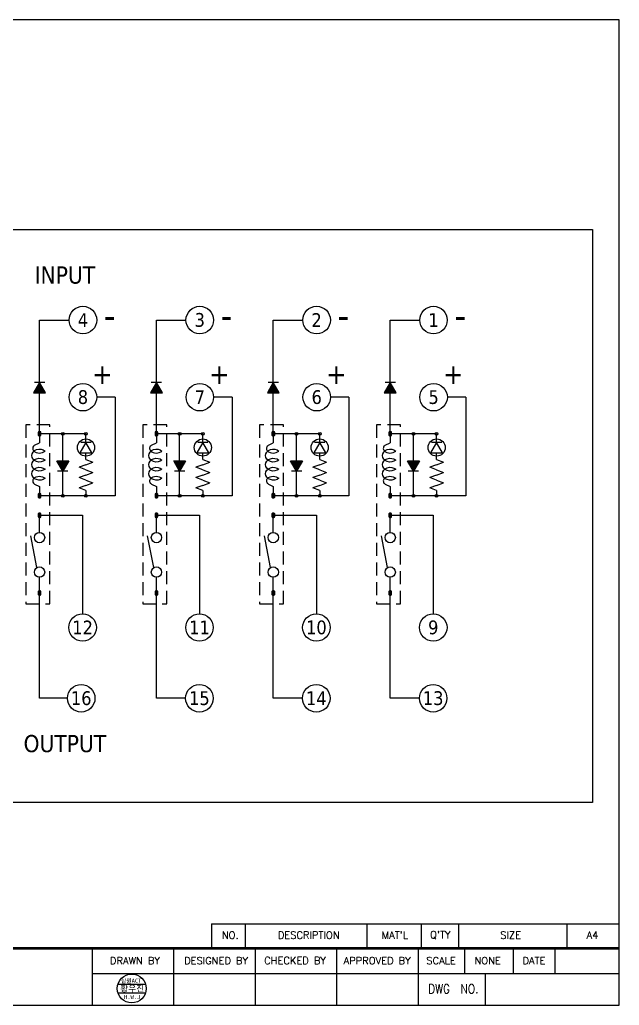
# Model space of a CAD drawing. Header units: millimetres. Extents: x 3108 to 3521, y -1583 to -1296.
# Drawn here: x 3346.5 to 3520.9, y -1582.6 to -1296.2 of the extents above; entities that cross this region are included whole.
import ezdxf
from ezdxf.enums import TextEntityAlignment as Align

# ---------------------------------------------------------------- set-up
doc = ezdxf.new("R2010")
doc.units = ezdxf.units.MM
doc.linetypes.add('DASHED', pattern=[19.05, 12.7, -6.35])
doc.layers.add('SHEET', color=7, linetype='Continuous')
doc.styles.add('ROMANS', font='romans', dxfattribs={"width": 0.9})
doc.styles.add('굴림', font='', dxfattribs={"width": 0.9})
doc.styles.get('굴림').set_extended_font_data('GulimChe')

msp = doc.modelspace()

# ---------------------------------------------------------------- hatches: boundary and pattern name
h = msp.add_hatch(color=256)
h.paths.add_polyline_path([(3352.625, -1416.923), (3352.625, -1416.523), (3352.225, -1416.523), (3352.225, -1417.123), (3352.425, -1417.123, 0.4142136)])
h.paths.add_polyline_path([(3352.625, -1416.123, 0.4142136), (3352.425, -1415.923), (3352.225, -1415.923), (3352.225, -1416.523), (3352.625, -1416.523)])
h.paths.add_polyline_path([(3352.225, -1415.923), (3352.025, -1415.923, 0.4142136), (3351.825, -1416.123), (3351.825, -1416.523), (3352.225, -1416.523)])
h.paths.add_polyline_path([(3352.225, -1416.523), (3351.825, -1416.523), (3351.825, -1416.923, 0.4142136), (3352.025, -1417.123), (3352.225, -1417.123)])
h = msp.add_hatch(color=256)
h.paths.add_polyline_path([(3352.625, -1416.523), (3352.225, -1416.523), (3352.225, -1417.123), (3352.425, -1417.123, 0.4142136), (3352.625, -1416.923)])
h.paths.add_polyline_path([(3352.225, -1416.523), (3351.825, -1416.523), (3351.825, -1416.923, 0.4142136), (3352.025, -1417.123), (3352.225, -1417.123)])
h.paths.add_polyline_path([(3352.225, -1415.923), (3352.025, -1415.923, 0.4142136), (3351.825, -1416.123), (3351.825, -1416.523), (3352.225, -1416.523)])
h.paths.add_polyline_path([(3352.625, -1416.123, 0.4142136), (3352.425, -1415.923), (3352.225, -1415.923), (3352.225, -1416.523), (3352.625, -1416.523)])
for points in [[(3351.825, -1416.523), (3351.825, -1416.923, 0.4142136), (3352.025, -1417.123), (3352.225, -1417.123), (3352.225, -1416.523)], [(3385.825, -1416.523), (3385.825, -1416.923, 0.4142136), (3386.025, -1417.123), (3386.225, -1417.123), (3386.225, -1416.523)], [(3419.825, -1416.523), (3419.825, -1416.923, 0.4142136), (3420.025, -1417.123), (3420.225, -1417.123), (3420.225, -1416.523)], [(3453.825, -1416.523), (3453.825, -1416.923, 0.4142136), (3454.025, -1417.123), (3454.225, -1417.123), (3454.225, -1416.523)], [(3351.825, -1434.523), (3351.825, -1434.923, 0.4142136), (3352.025, -1435.123), (3352.225, -1435.123), (3352.225, -1434.523)], [(3352.225, -1434.523), (3352.225, -1435.123), (3352.425, -1435.123, 0.4142136), (3352.625, -1434.923), (3352.625, -1434.523)], [(3385.825, -1434.523), (3385.825, -1434.923, 0.4142136), (3386.025, -1435.123), (3386.225, -1435.123), (3386.225, -1434.523)], [(3386.225, -1434.523), (3386.225, -1435.123), (3386.425, -1435.123, 0.4142136), (3386.625, -1434.923), (3386.625, -1434.523)], [(3419.825, -1434.523), (3419.825, -1434.923, 0.4142136), (3420.025, -1435.123), (3420.225, -1435.123), (3420.225, -1434.523)], [(3420.225, -1434.523), (3420.225, -1435.123), (3420.425, -1435.123, 0.4142136), (3420.625, -1434.923), (3420.625, -1434.523)], [(3453.825, -1434.523), (3453.825, -1434.923, 0.4142136), (3454.025, -1435.123), (3454.225, -1435.123), (3454.225, -1434.523)], [(3454.225, -1434.523), (3454.225, -1435.123), (3454.425, -1435.123, 0.4142136), (3454.625, -1434.923), (3454.625, -1434.523)], [(3351.825, -1440.208), (3351.825, -1440.608, 0.4142136), (3352.025, -1440.808), (3352.225, -1440.808), (3352.225, -1440.208)], [(3385.825, -1440.208), (3385.825, -1440.608, 0.4142136), (3386.025, -1440.808), (3386.225, -1440.808), (3386.225, -1440.208)], [(3419.825, -1440.208), (3419.825, -1440.608, 0.4142136), (3420.025, -1440.808), (3420.225, -1440.808), (3420.225, -1440.208)], [(3453.825, -1440.208), (3453.825, -1440.608, 0.4142136), (3454.025, -1440.808), (3454.225, -1440.808), (3454.225, -1440.208)], [(3351.825, -1462.801), (3351.825, -1463.201, 0.4142136), (3352.025, -1463.401), (3352.225, -1463.401), (3352.225, -1462.801)], [(3385.825, -1462.801), (3385.825, -1463.201, 0.4142136), (3386.025, -1463.401), (3386.225, -1463.401), (3386.225, -1462.801)], [(3419.825, -1462.801), (3419.825, -1463.201, 0.4142136), (3420.025, -1463.401), (3420.225, -1463.401), (3420.225, -1462.801)], [(3453.825, -1462.801), (3453.825, -1463.201, 0.4142136), (3454.025, -1463.401), (3454.225, -1463.401), (3454.225, -1462.801)]]:
    msp.add_hatch(color=256).paths.add_polyline_path(points)
h = msp.add_hatch(color=256)
h.paths.add_polyline_path([(3386.625, -1416.923), (3386.625, -1416.523), (3386.225, -1416.523), (3386.225, -1417.123), (3386.425, -1417.123, 0.4142136)])
h.paths.add_polyline_path([(3386.625, -1416.123, 0.4142136), (3386.425, -1415.923), (3386.225, -1415.923), (3386.225, -1416.523), (3386.625, -1416.523)])
h.paths.add_polyline_path([(3386.225, -1415.923), (3386.025, -1415.923, 0.4142136), (3385.825, -1416.123), (3385.825, -1416.523), (3386.225, -1416.523)])
h.paths.add_polyline_path([(3386.225, -1416.523), (3385.825, -1416.523), (3385.825, -1416.923, 0.4142136), (3386.025, -1417.123), (3386.225, -1417.123)])
h = msp.add_hatch(color=256)
h.paths.add_polyline_path([(3386.625, -1416.523), (3386.225, -1416.523), (3386.225, -1417.123), (3386.425, -1417.123, 0.4142136), (3386.625, -1416.923)])
h.paths.add_polyline_path([(3386.225, -1416.523), (3385.825, -1416.523), (3385.825, -1416.923, 0.4142136), (3386.025, -1417.123), (3386.225, -1417.123)])
h.paths.add_polyline_path([(3386.225, -1415.923), (3386.025, -1415.923, 0.4142136), (3385.825, -1416.123), (3385.825, -1416.523), (3386.225, -1416.523)])
h.paths.add_polyline_path([(3386.625, -1416.123, 0.4142136), (3386.425, -1415.923), (3386.225, -1415.923), (3386.225, -1416.523), (3386.625, -1416.523)])
h = msp.add_hatch(color=256)
h.paths.add_polyline_path([(3420.625, -1416.923), (3420.625, -1416.523), (3420.225, -1416.523), (3420.225, -1417.123), (3420.425, -1417.123, 0.4142136)])
h.paths.add_polyline_path([(3420.625, -1416.123, 0.4142136), (3420.425, -1415.923), (3420.225, -1415.923), (3420.225, -1416.523), (3420.625, -1416.523)])
h.paths.add_polyline_path([(3420.225, -1415.923), (3420.025, -1415.923, 0.4142136), (3419.825, -1416.123), (3419.825, -1416.523), (3420.225, -1416.523)])
h.paths.add_polyline_path([(3420.225, -1416.523), (3419.825, -1416.523), (3419.825, -1416.923, 0.4142136), (3420.025, -1417.123), (3420.225, -1417.123)])
h = msp.add_hatch(color=256)
h.paths.add_polyline_path([(3420.625, -1416.523), (3420.225, -1416.523), (3420.225, -1417.123), (3420.425, -1417.123, 0.4142136), (3420.625, -1416.923)])
h.paths.add_polyline_path([(3420.225, -1416.523), (3419.825, -1416.523), (3419.825, -1416.923, 0.4142136), (3420.025, -1417.123), (3420.225, -1417.123)])
h.paths.add_polyline_path([(3420.225, -1415.923), (3420.025, -1415.923, 0.4142136), (3419.825, -1416.123), (3419.825, -1416.523), (3420.225, -1416.523)])
h.paths.add_polyline_path([(3420.625, -1416.123, 0.4142136), (3420.425, -1415.923), (3420.225, -1415.923), (3420.225, -1416.523), (3420.625, -1416.523)])
h = msp.add_hatch(color=256)
h.paths.add_polyline_path([(3454.625, -1416.523), (3454.225, -1416.523), (3454.225, -1417.123), (3454.425, -1417.123, 0.4142136), (3454.625, -1416.923)])
h.paths.add_polyline_path([(3454.225, -1416.523), (3453.825, -1416.523), (3453.825, -1416.923, 0.4142136), (3454.025, -1417.123), (3454.225, -1417.123)])
h.paths.add_polyline_path([(3454.225, -1415.923), (3454.025, -1415.923, 0.4142136), (3453.825, -1416.123), (3453.825, -1416.523), (3454.225, -1416.523)])
h.paths.add_polyline_path([(3454.625, -1416.123, 0.4142136), (3454.425, -1415.923), (3454.225, -1415.923), (3454.225, -1416.523), (3454.625, -1416.523)])
h = msp.add_hatch(color=256)
h.paths.add_polyline_path([(3454.625, -1416.923), (3454.625, -1416.523), (3454.225, -1416.523), (3454.225, -1417.123), (3454.425, -1417.123, 0.4142136)])
h.paths.add_polyline_path([(3454.625, -1416.123, 0.4142136), (3454.425, -1415.923), (3454.225, -1415.923), (3454.225, -1416.523), (3454.625, -1416.523)])
h.paths.add_polyline_path([(3454.225, -1415.923), (3454.025, -1415.923, 0.4142136), (3453.825, -1416.123), (3453.825, -1416.523), (3454.225, -1416.523)])
h.paths.add_polyline_path([(3454.225, -1416.523), (3453.825, -1416.523), (3453.825, -1416.923, 0.4142136), (3454.025, -1417.123), (3454.225, -1417.123)])
h = msp.add_hatch(color=256)
h.paths.add_polyline_path([(3352.625, -1434.923), (3352.625, -1434.523), (3352.225, -1434.523), (3352.225, -1435.123), (3352.425, -1435.123, 0.4142136)])
h.paths.add_polyline_path([(3352.625, -1434.123, 0.4142136), (3352.425, -1433.923), (3352.225, -1433.923), (3352.225, -1434.523), (3352.625, -1434.523)])
h.paths.add_polyline_path([(3352.225, -1433.923), (3352.025, -1433.923, 0.4142136), (3351.825, -1434.123), (3351.825, -1434.523), (3352.225, -1434.523)])
h.paths.add_polyline_path([(3352.225, -1434.523), (3351.825, -1434.523), (3351.825, -1434.923, 0.4142136), (3352.025, -1435.123), (3352.225, -1435.123)])
h = msp.add_hatch(color=256)
h.paths.add_polyline_path([(3386.625, -1434.923), (3386.625, -1434.523), (3386.225, -1434.523), (3386.225, -1435.123), (3386.425, -1435.123, 0.4142136)])
h.paths.add_polyline_path([(3386.625, -1434.123, 0.4142136), (3386.425, -1433.923), (3386.225, -1433.923), (3386.225, -1434.523), (3386.625, -1434.523)])
h.paths.add_polyline_path([(3386.225, -1433.923), (3386.025, -1433.923, 0.4142136), (3385.825, -1434.123), (3385.825, -1434.523), (3386.225, -1434.523)])
h.paths.add_polyline_path([(3386.225, -1434.523), (3385.825, -1434.523), (3385.825, -1434.923, 0.4142136), (3386.025, -1435.123), (3386.225, -1435.123)])
h = msp.add_hatch(color=256)
h.paths.add_polyline_path([(3420.625, -1434.923), (3420.625, -1434.523), (3420.225, -1434.523), (3420.225, -1435.123), (3420.425, -1435.123, 0.4142136)])
h.paths.add_polyline_path([(3420.625, -1434.123, 0.4142136), (3420.425, -1433.923), (3420.225, -1433.923), (3420.225, -1434.523), (3420.625, -1434.523)])
h.paths.add_polyline_path([(3420.225, -1433.923), (3420.025, -1433.923, 0.4142136), (3419.825, -1434.123), (3419.825, -1434.523), (3420.225, -1434.523)])
h.paths.add_polyline_path([(3420.225, -1434.523), (3419.825, -1434.523), (3419.825, -1434.923, 0.4142136), (3420.025, -1435.123), (3420.225, -1435.123)])
h = msp.add_hatch(color=256)
h.paths.add_polyline_path([(3454.625, -1434.923), (3454.625, -1434.523), (3454.225, -1434.523), (3454.225, -1435.123), (3454.425, -1435.123, 0.4142136)])
h.paths.add_polyline_path([(3454.625, -1434.123, 0.4142136), (3454.425, -1433.923), (3454.225, -1433.923), (3454.225, -1434.523), (3454.625, -1434.523)])
h.paths.add_polyline_path([(3454.225, -1433.923), (3454.025, -1433.923, 0.4142136), (3453.825, -1434.123), (3453.825, -1434.523), (3454.225, -1434.523)])
h.paths.add_polyline_path([(3454.225, -1434.523), (3453.825, -1434.523), (3453.825, -1434.923, 0.4142136), (3454.025, -1435.123), (3454.225, -1435.123)])
h = msp.add_hatch(color=256)
h.paths.add_polyline_path([(3352.625, -1440.608), (3352.625, -1440.208), (3352.225, -1440.208), (3352.225, -1440.808), (3352.425, -1440.808, 0.4142136)])
h.paths.add_polyline_path([(3352.625, -1439.808, 0.4142136), (3352.425, -1439.608), (3352.225, -1439.608), (3352.225, -1440.208), (3352.625, -1440.208)])
h.paths.add_polyline_path([(3352.225, -1439.608), (3352.025, -1439.608, 0.4142136), (3351.825, -1439.808), (3351.825, -1440.208), (3352.225, -1440.208)])
h.paths.add_polyline_path([(3352.225, -1440.208), (3351.825, -1440.208), (3351.825, -1440.608, 0.4142136), (3352.025, -1440.808), (3352.225, -1440.808)])
h = msp.add_hatch(color=256)
h.paths.add_polyline_path([(3386.625, -1440.608), (3386.625, -1440.208), (3386.225, -1440.208), (3386.225, -1440.808), (3386.425, -1440.808, 0.4142136)])
h.paths.add_polyline_path([(3386.625, -1439.808, 0.4142136), (3386.425, -1439.608), (3386.225, -1439.608), (3386.225, -1440.208), (3386.625, -1440.208)])
h.paths.add_polyline_path([(3386.225, -1439.608), (3386.025, -1439.608, 0.4142136), (3385.825, -1439.808), (3385.825, -1440.208), (3386.225, -1440.208)])
h.paths.add_polyline_path([(3386.225, -1440.208), (3385.825, -1440.208), (3385.825, -1440.608, 0.4142136), (3386.025, -1440.808), (3386.225, -1440.808)])
h = msp.add_hatch(color=256)
h.paths.add_polyline_path([(3420.625, -1440.608), (3420.625, -1440.208), (3420.225, -1440.208), (3420.225, -1440.808), (3420.425, -1440.808, 0.4142136)])
h.paths.add_polyline_path([(3420.625, -1439.808, 0.4142136), (3420.425, -1439.608), (3420.225, -1439.608), (3420.225, -1440.208), (3420.625, -1440.208)])
h.paths.add_polyline_path([(3420.225, -1439.608), (3420.025, -1439.608, 0.4142136), (3419.825, -1439.808), (3419.825, -1440.208), (3420.225, -1440.208)])
h.paths.add_polyline_path([(3420.225, -1440.208), (3419.825, -1440.208), (3419.825, -1440.608, 0.4142136), (3420.025, -1440.808), (3420.225, -1440.808)])
h = msp.add_hatch(color=256)
h.paths.add_polyline_path([(3454.625, -1440.608), (3454.625, -1440.208), (3454.225, -1440.208), (3454.225, -1440.808), (3454.425, -1440.808, 0.4142136)])
h.paths.add_polyline_path([(3454.625, -1439.808, 0.4142136), (3454.425, -1439.608), (3454.225, -1439.608), (3454.225, -1440.208), (3454.625, -1440.208)])
h.paths.add_polyline_path([(3454.225, -1439.608), (3454.025, -1439.608, 0.4142136), (3453.825, -1439.808), (3453.825, -1440.208), (3454.225, -1440.208)])
h.paths.add_polyline_path([(3454.225, -1440.208), (3453.825, -1440.208), (3453.825, -1440.608, 0.4142136), (3454.025, -1440.808), (3454.225, -1440.808)])
h = msp.add_hatch(color=256)
h.paths.add_polyline_path([(3352.625, -1463.201), (3352.625, -1462.801), (3352.225, -1462.801), (3352.225, -1463.401), (3352.425, -1463.401, 0.4142136)])
h.paths.add_polyline_path([(3352.625, -1462.401, 0.4142136), (3352.425, -1462.201), (3352.225, -1462.201), (3352.225, -1462.801), (3352.625, -1462.801)])
h.paths.add_polyline_path([(3352.225, -1462.201), (3352.025, -1462.201, 0.4142136), (3351.825, -1462.401), (3351.825, -1462.801), (3352.225, -1462.801)])
h.paths.add_polyline_path([(3352.225, -1462.801), (3351.825, -1462.801), (3351.825, -1463.201, 0.4142136), (3352.025, -1463.401), (3352.225, -1463.401)])
h = msp.add_hatch(color=256)
h.paths.add_polyline_path([(3386.625, -1463.201), (3386.625, -1462.801), (3386.225, -1462.801), (3386.225, -1463.401), (3386.425, -1463.401, 0.4142136)])
h.paths.add_polyline_path([(3386.625, -1462.401, 0.4142136), (3386.425, -1462.201), (3386.225, -1462.201), (3386.225, -1462.801), (3386.625, -1462.801)])
h.paths.add_polyline_path([(3386.225, -1462.201), (3386.025, -1462.201, 0.4142136), (3385.825, -1462.401), (3385.825, -1462.801), (3386.225, -1462.801)])
h.paths.add_polyline_path([(3386.225, -1462.801), (3385.825, -1462.801), (3385.825, -1463.201, 0.4142136), (3386.025, -1463.401), (3386.225, -1463.401)])
h = msp.add_hatch(color=256)
h.paths.add_polyline_path([(3420.625, -1463.201), (3420.625, -1462.801), (3420.225, -1462.801), (3420.225, -1463.401), (3420.425, -1463.401, 0.4142136)])
h.paths.add_polyline_path([(3420.625, -1462.401, 0.4142136), (3420.425, -1462.201), (3420.225, -1462.201), (3420.225, -1462.801), (3420.625, -1462.801)])
h.paths.add_polyline_path([(3420.225, -1462.201), (3420.025, -1462.201, 0.4142136), (3419.825, -1462.401), (3419.825, -1462.801), (3420.225, -1462.801)])
h.paths.add_polyline_path([(3420.225, -1462.801), (3419.825, -1462.801), (3419.825, -1463.201, 0.4142136), (3420.025, -1463.401), (3420.225, -1463.401)])
h = msp.add_hatch(color=256)
h.paths.add_polyline_path([(3454.625, -1463.201), (3454.625, -1462.801), (3454.225, -1462.801), (3454.225, -1463.401), (3454.425, -1463.401, 0.4142136)])
h.paths.add_polyline_path([(3454.625, -1462.401, 0.4142136), (3454.425, -1462.201), (3454.225, -1462.201), (3454.225, -1462.801), (3454.625, -1462.801)])
h.paths.add_polyline_path([(3454.225, -1462.201), (3454.025, -1462.201, 0.4142136), (3453.825, -1462.401), (3453.825, -1462.801), (3454.225, -1462.801)])
h.paths.add_polyline_path([(3454.225, -1462.801), (3453.825, -1462.801), (3453.825, -1463.201, 0.4142136), (3454.025, -1463.401), (3454.225, -1463.401)])

# ---------------------------------------------------------------- linework, layer by layer
at = {"color": 7}
for p, q in [((3352.225, -1401.597), (3352.225, -1383.472)), ((3386.225, -1401.597), (3386.225, -1383.472)), ((3420.225, -1401.597), (3420.225, -1383.472)), ((3454.225, -1401.597), (3454.225, -1383.472)), ((3353.725, -1401.597), (3350.725, -1401.597)), ((3387.725, -1401.597), (3384.725, -1401.597)), ((3421.725, -1401.597), (3418.725, -1401.597)), ((3455.725, -1401.597), (3452.725, -1401.597)), ((3352.225, -1416.523), (3352.225, -1404.597)), ((3386.225, -1416.523), (3386.225, -1404.597)), ((3420.225, -1416.523), (3420.225, -1404.597)), ((3454.225, -1416.523), (3454.225, -1404.597)), ((3365.725, -1416.523), (3352.225, -1416.523)), ((3352.225, -1416.523), (3352.225, -1419.161)), ((3358.975, -1424.398), (3358.975, -1416.523)), ((3386.225, -1416.523), (3386.225, -1419.161)), ((3399.725, -1416.523), (3386.225, -1416.523)), ((3392.975, -1424.398), (3392.975, -1416.523)), ((3420.225, -1416.523), (3420.225, -1419.161)), ((3433.725, -1416.523), (3420.225, -1416.523)), ((3426.975, -1424.398), (3426.975, -1416.523)), ((3454.225, -1416.523), (3454.225, -1419.161)), ((3467.725, -1416.523), (3454.225, -1416.523)), ((3460.975, -1424.398), (3460.975, -1416.523)), ((3350.789, -1419.856), (3352.225, -1419.161)), ((3367.225, -1419.023), (3364.225, -1419.023)), ((3384.789, -1419.856), (3386.225, -1419.161)), ((3401.225, -1419.023), (3398.225, -1419.023)), ((3418.789, -1419.856), (3420.225, -1419.161)), ((3435.225, -1419.023), (3432.225, -1419.023)), ((3452.789, -1419.856), (3454.225, -1419.161)), ((3469.225, -1419.023), (3466.225, -1419.023)), ((3365.725, -1425.523), (3363.725, -1426.273)), ((3365.725, -1427.023), (3363.725, -1426.273)), ((3365.725, -1424.023), (3367.725, -1424.773)), ((3365.725, -1425.523), (3367.725, -1424.773)), ((3399.725, -1425.523), (3397.725, -1426.273)), ((3399.725, -1427.023), (3397.725, -1426.273)), ((3399.725, -1424.023), (3401.725, -1424.773)), ((3399.725, -1425.523), (3401.725, -1424.773)), ((3433.725, -1425.523), (3431.725, -1426.273)), ((3433.725, -1427.023), (3431.725, -1426.273)), ((3433.725, -1424.023), (3435.725, -1424.773)), ((3433.725, -1425.523), (3435.725, -1424.773)), ((3467.725, -1425.523), (3465.725, -1426.273)), ((3467.725, -1427.023), (3465.725, -1426.273)), ((3467.725, -1424.023), (3469.725, -1424.773)), ((3467.725, -1425.523), (3469.725, -1424.773)), ((3360.475, -1427.398), (3357.475, -1427.398)), ((3358.975, -1434.523), (3358.975, -1427.398)), ((3365.725, -1428.523), (3363.725, -1429.273)), ((3365.725, -1430.023), (3363.725, -1429.273)), ((3365.725, -1427.023), (3367.725, -1427.773)), ((3365.725, -1428.523), (3367.725, -1427.773)), ((3394.475, -1427.398), (3391.475, -1427.398)), ((3392.975, -1434.523), (3392.975, -1427.398)), ((3399.725, -1428.523), (3397.725, -1429.273)), ((3399.725, -1430.023), (3397.725, -1429.273)), ((3399.725, -1427.023), (3401.725, -1427.773)), ((3399.725, -1428.523), (3401.725, -1427.773)), ((3428.475, -1427.398), (3425.475, -1427.398)), ((3426.975, -1434.523), (3426.975, -1427.398)), ((3433.725, -1428.523), (3431.725, -1429.273)), ((3433.725, -1430.023), (3431.725, -1429.273)), ((3433.725, -1427.023), (3435.725, -1427.773)), ((3433.725, -1428.523), (3435.725, -1427.773)), ((3462.475, -1427.398), (3459.475, -1427.398)), ((3460.975, -1434.523), (3460.975, -1427.398)), ((3467.725, -1428.523), (3465.725, -1429.273)), ((3467.725, -1430.023), (3465.725, -1429.273)), ((3467.725, -1427.023), (3469.725, -1427.773)), ((3467.725, -1428.523), (3469.725, -1427.773)), ((3350.789, -1431.139), (3352.225, -1431.834)), ((3352.225, -1431.834), (3352.225, -1434.523)), ((3365.725, -1431.523), (3363.725, -1432.273)), ((3365.725, -1430.023), (3367.725, -1430.773)), ((3365.725, -1431.523), (3367.725, -1430.773)), ((3384.789, -1431.139), (3386.225, -1431.834)), ((3386.225, -1431.834), (3386.225, -1434.523)), ((3399.725, -1431.523), (3397.725, -1432.273)), ((3399.725, -1430.023), (3401.725, -1430.773)), ((3399.725, -1431.523), (3401.725, -1430.773)), ((3418.789, -1431.139), (3420.225, -1431.834)), ((3420.225, -1431.834), (3420.225, -1434.523)), ((3433.725, -1431.523), (3431.725, -1432.273)), ((3433.725, -1430.023), (3435.725, -1430.773)), ((3433.725, -1431.523), (3435.725, -1430.773)), ((3452.789, -1431.139), (3454.225, -1431.834)), ((3454.225, -1431.834), (3454.225, -1434.523)), ((3467.725, -1431.523), (3465.725, -1432.273)), ((3467.725, -1430.023), (3469.725, -1430.773)), ((3467.725, -1431.523), (3469.725, -1430.773)), ((3374.225, -1434.523), (3352.225, -1434.523)), ((3365.725, -1433.023), (3363.725, -1432.273)), ((3365.725, -1433.023), (3365.725, -1434.523)), ((3408.225, -1434.523), (3386.225, -1434.523)), ((3399.725, -1433.023), (3397.725, -1432.273)), ((3399.725, -1433.023), (3399.725, -1434.523)), ((3442.225, -1434.523), (3420.225, -1434.523)), ((3433.725, -1433.023), (3431.725, -1432.273)), ((3433.725, -1433.023), (3433.725, -1434.523)), ((3476.225, -1434.523), (3454.225, -1434.523)), ((3467.725, -1433.023), (3465.725, -1432.273)), ((3467.725, -1433.023), (3467.725, -1434.523))]:
    msp.add_line(p, q, dxfattribs=at)
for p, q in [((3352.225, -1383.472), (3360.85, -1383.472)), ((3386.225, -1383.472), (3394.825, -1383.472)), ((3420.225, -1383.472), (3428.825, -1383.472)), ((3454.225, -1383.472), (3462.825, -1383.472)), ((3374.225, -1405.893), (3368.85, -1405.893)), ((3374.225, -1405.893), (3374.225, -1434.523)), ((3408.225, -1405.893), (3402.85, -1405.893)), ((3408.225, -1405.893), (3408.225, -1434.523)), ((3442.225, -1405.893), (3436.85, -1405.893)), ((3442.225, -1405.893), (3442.225, -1434.523)), ((3476.225, -1405.893), (3470.85, -1405.893)), ((3476.225, -1405.893), (3476.225, -1434.523)), ((3351.825, -1416.123), (3351.825, -1416.923)), ((3352.625, -1416.523), (3351.825, -1416.523)), ((3352.425, -1415.923), (3352.025, -1415.923)), ((3352.025, -1417.123), (3352.425, -1417.123)), ((3352.225, -1417.123), (3352.225, -1415.923)), ((3352.625, -1416.923), (3352.625, -1416.123)), ((3365.725, -1419.023), (3365.725, -1416.523)), ((3385.825, -1416.123), (3385.825, -1416.923)), ((3386.625, -1416.523), (3385.825, -1416.523)), ((3386.425, -1415.923), (3386.025, -1415.923)), ((3386.025, -1417.123), (3386.425, -1417.123)), ((3386.225, -1417.123), (3386.225, -1415.923)), ((3386.625, -1416.923), (3386.625, -1416.123)), ((3399.725, -1419.023), (3399.725, -1416.523)), ((3419.825, -1416.123), (3419.825, -1416.923)), ((3420.625, -1416.523), (3419.825, -1416.523)), ((3420.425, -1415.923), (3420.025, -1415.923)), ((3420.025, -1417.123), (3420.425, -1417.123)), ((3420.225, -1417.123), (3420.225, -1415.923)), ((3420.625, -1416.923), (3420.625, -1416.123)), ((3433.725, -1419.023), (3433.725, -1416.523)), ((3453.825, -1416.123), (3453.825, -1416.923)), ((3454.625, -1416.523), (3453.825, -1416.523)), ((3454.425, -1415.923), (3454.025, -1415.923)), ((3454.025, -1417.123), (3454.425, -1417.123)), ((3454.225, -1417.123), (3454.225, -1415.923)), ((3454.625, -1416.923), (3454.625, -1416.123)), ((3467.725, -1419.023), (3467.725, -1416.523)), ((3365.725, -1424.023), (3365.725, -1422.023)), ((3399.725, -1424.023), (3399.725, -1422.023)), ((3433.725, -1424.023), (3433.725, -1422.023)), ((3467.725, -1424.023), (3467.725, -1422.023)), ((3351.825, -1434.123), (3351.825, -1434.923)), ((3352.625, -1434.523), (3351.825, -1434.523)), ((3352.425, -1433.923), (3352.025, -1433.923)), ((3352.225, -1435.123), (3352.225, -1433.923)), ((3352.625, -1434.923), (3352.625, -1434.123)), ((3385.825, -1434.123), (3385.825, -1434.923)), ((3386.625, -1434.523), (3385.825, -1434.523)), ((3386.425, -1433.923), (3386.025, -1433.923)), ((3386.225, -1435.123), (3386.225, -1433.923)), ((3386.625, -1434.923), (3386.625, -1434.123)), ((3419.825, -1434.123), (3419.825, -1434.923)), ((3420.625, -1434.523), (3419.825, -1434.523)), ((3420.425, -1433.923), (3420.025, -1433.923)), ((3420.225, -1435.123), (3420.225, -1433.923)), ((3420.625, -1434.923), (3420.625, -1434.123)), ((3453.825, -1434.123), (3453.825, -1434.923)), ((3454.625, -1434.523), (3453.825, -1434.523)), ((3454.425, -1433.923), (3454.025, -1433.923)), ((3454.225, -1435.123), (3454.225, -1433.923)), ((3454.625, -1434.923), (3454.625, -1434.123)), ((3352.025, -1435.123), (3352.425, -1435.123)), ((3386.025, -1435.123), (3386.425, -1435.123)), ((3420.025, -1435.123), (3420.425, -1435.123)), ((3454.025, -1435.123), (3454.425, -1435.123)), ((3351.825, -1439.808), (3351.825, -1440.608)), ((3352.625, -1440.208), (3351.825, -1440.208)), ((3352.425, -1439.608), (3352.025, -1439.608)), ((3352.225, -1440.808), (3352.225, -1439.608)), ((3352.225, -1440.208), (3364.753, -1440.208)), ((3352.225, -1445.208), (3352.225, -1440.208)), ((3352.625, -1440.608), (3352.625, -1439.808)), ((3364.753, -1440.208), (3364.753, -1468.825)), ((3385.825, -1439.808), (3385.825, -1440.608)), ((3386.625, -1440.208), (3385.825, -1440.208)), ((3386.425, -1439.608), (3386.025, -1439.608)), ((3386.225, -1440.808), (3386.225, -1439.608)), ((3386.225, -1445.208), (3386.225, -1440.208)), ((3386.225, -1440.208), (3398.753, -1440.208)), ((3386.625, -1440.608), (3386.625, -1439.808)), ((3398.753, -1440.208), (3398.753, -1468.825)), ((3419.825, -1439.808), (3419.825, -1440.608)), ((3420.625, -1440.208), (3419.825, -1440.208)), ((3420.425, -1439.608), (3420.025, -1439.608)), ((3420.225, -1440.808), (3420.225, -1439.608)), ((3420.225, -1440.208), (3432.753, -1440.208)), ((3420.225, -1445.208), (3420.225, -1440.208)), ((3420.625, -1440.608), (3420.625, -1439.808)), ((3432.753, -1440.208), (3432.753, -1468.825)), ((3453.825, -1439.808), (3453.825, -1440.608)), ((3454.625, -1440.208), (3453.825, -1440.208)), ((3454.425, -1439.608), (3454.025, -1439.608)), ((3454.225, -1440.808), (3454.225, -1439.608)), ((3454.225, -1440.208), (3466.753, -1440.208)), ((3454.225, -1445.208), (3454.225, -1440.208)), ((3454.625, -1440.608), (3454.625, -1439.808)), ((3466.753, -1440.208), (3466.753, -1468.825)), ((3352.025, -1440.808), (3352.425, -1440.808)), ((3386.025, -1440.808), (3386.425, -1440.808)), ((3420.025, -1440.808), (3420.425, -1440.808)), ((3454.025, -1440.808), (3454.425, -1440.808)), ((3351.449, -1455.424), (3349.673, -1446.227)), ((3385.449, -1455.424), (3383.673, -1446.227)), ((3419.449, -1455.424), (3417.673, -1446.227)), ((3453.449, -1455.424), (3451.673, -1446.227)), ((3352.225, -1493.393), (3352.225, -1458.208)), ((3386.225, -1493.393), (3386.225, -1458.208)), ((3420.225, -1493.393), (3420.225, -1458.208)), ((3454.225, -1493.393), (3454.225, -1458.208)), ((3351.825, -1462.401), (3351.825, -1463.201)), ((3352.625, -1462.801), (3351.825, -1462.801)), ((3352.425, -1462.201), (3352.025, -1462.201)), ((3352.025, -1463.401), (3352.425, -1463.401)), ((3352.225, -1463.401), (3352.225, -1462.201)), ((3352.625, -1463.201), (3352.625, -1462.401)), ((3385.825, -1462.401), (3385.825, -1463.201)), ((3386.625, -1462.801), (3385.825, -1462.801)), ((3386.425, -1462.201), (3386.025, -1462.201)), ((3386.025, -1463.401), (3386.425, -1463.401)), ((3386.225, -1463.401), (3386.225, -1462.201)), ((3386.625, -1463.201), (3386.625, -1462.401)), ((3419.825, -1462.401), (3419.825, -1463.201)), ((3420.625, -1462.801), (3419.825, -1462.801)), ((3420.425, -1462.201), (3420.025, -1462.201)), ((3420.025, -1463.401), (3420.425, -1463.401)), ((3420.225, -1463.401), (3420.225, -1462.201)), ((3420.625, -1463.201), (3420.625, -1462.401)), ((3453.825, -1462.401), (3453.825, -1463.201)), ((3454.625, -1462.801), (3453.825, -1462.801)), ((3454.425, -1462.201), (3454.025, -1462.201)), ((3454.025, -1463.401), (3454.425, -1463.401)), ((3454.225, -1463.401), (3454.225, -1462.201)), ((3454.625, -1463.201), (3454.625, -1462.401)), ((3367.487, -1566.005), (3367.487, -1582.62)), ((3391.195, -1566.005), (3391.195, -1582.62)), ((3414.903, -1566.005), (3414.903, -1582.62)), ((3438.611, -1566.005), (3438.611, -1582.62)), ((3462.32, -1566.005), (3462.32, -1582.62)), ((3475.849, -1566.005), (3475.849, -1573.381)), ((3490.029, -1566.005), (3490.029, -1573.381)), ((3502.137, -1566.005), (3502.137, -1573.381)), ((3367.487, -1573.381), (3520.87, -1573.381)), ((3481.885, -1573.381), (3481.885, -1582.62))]:
    msp.add_line(p, q)
at = {"linetype": 'DASHED', "ltscale": 0.3}
for p, q in [((3457.225, -1413.935), (3450.225, -1413.935)), ((3450.225, -1413.935), (3450.225, -1465.935)), ((3457.225, -1465.935), (3457.225, -1413.935)), ((3450.225, -1465.935), (3457.225, -1465.935))]:
    msp.add_line(p, q, dxfattribs=at)
at = {"color": 0}
for p, q in [((3360.35, -1493.393), (3352.225, -1493.393)), ((3394.725, -1493.393), (3386.225, -1493.393)), ((3428.725, -1493.393), (3420.225, -1493.393)), ((3462.725, -1493.393), (3454.225, -1493.393))]:
    msp.add_line(p, q, dxfattribs=at)
at = {"color": 0, "lineweight": 50}
msp.add_line((3107.813, -1566.005), (3520.87, -1566.005), dxfattribs=at)
at = {"color": 0, "ltscale": 2}
for p, q in [((3375.05, -1576.438), (3383.044, -1576.438)), ((3375.05, -1579.018), (3383.044, -1579.018))]:
    msp.add_line(p, q, dxfattribs=at)
at = {"color": 4}
msp.add_lwpolyline([(3316.821, -1357.116), (3513.083, -1357.116), (3513.083, -1523.707), (3316.821, -1523.707)], close=True, dxfattribs=at)
at = {"color": 7}
for points in [[(3352.225, -1401.597), (3350.493, -1404.597), (3353.957, -1404.597)], [(3386.225, -1401.597), (3384.493, -1404.597), (3387.957, -1404.597)], [(3420.225, -1401.597), (3418.493, -1404.597), (3421.957, -1404.597)], [(3454.225, -1401.597), (3452.493, -1404.597), (3455.957, -1404.597)], [(3365.725, -1419.023), (3363.993, -1422.023), (3367.457, -1422.023)], [(3399.725, -1419.023), (3397.993, -1422.023), (3401.457, -1422.023)], [(3433.725, -1419.023), (3431.993, -1422.023), (3435.457, -1422.023)], [(3467.725, -1419.023), (3465.993, -1422.023), (3469.457, -1422.023)], [(3358.975, -1427.398), (3357.243, -1424.398), (3360.707, -1424.398)], [(3392.975, -1427.398), (3391.243, -1424.398), (3394.707, -1424.398)], [(3426.975, -1427.398), (3425.243, -1424.398), (3428.707, -1424.398)], [(3460.975, -1427.398), (3459.243, -1424.398), (3462.707, -1424.398)]]:
    msp.add_lwpolyline(points, close=True, dxfattribs=at)
at = {"linetype": 'DASHED', "ltscale": 0.3}
for points in [[(3348.225, -1465.935), (3355.225, -1465.935), (3355.225, -1413.935), (3348.225, -1413.935)], [(3382.225, -1465.935), (3389.225, -1465.935), (3389.225, -1413.935), (3382.225, -1413.935)], [(3416.225, -1465.935), (3423.225, -1465.935), (3423.225, -1413.935), (3416.225, -1413.935)]]:
    msp.add_lwpolyline(points, close=True, dxfattribs=at)
for centre, radius in [((3364.85, -1383.472), 4), ((3398.825, -1383.472), 4), ((3432.825, -1383.472), 4), ((3466.825, -1383.472), 4), ((3364.85, -1405.893), 4), ((3398.85, -1405.893), 4), ((3432.85, -1405.893), 4), ((3466.85, -1405.893), 4), ((3358.975, -1416.523), 0.4), ((3365.725, -1416.523), 0.4), ((3392.975, -1416.523), 0.4), ((3399.725, -1416.523), 0.4), ((3426.975, -1416.523), 0.4), ((3433.725, -1416.523), 0.4), ((3460.975, -1416.523), 0.4), ((3467.725, -1416.523), 0.4), ((3358.975, -1434.523), 0.4), ((3365.725, -1434.523), 0.4), ((3392.975, -1434.523), 0.4), ((3399.725, -1434.523), 0.4), ((3426.975, -1434.523), 0.4), ((3433.725, -1434.523), 0.4), ((3460.975, -1434.523), 0.4), ((3467.725, -1434.523), 0.4), ((3364.753, -1472.825), 4), ((3398.753, -1472.825), 4), ((3432.753, -1472.825), 4), ((3466.753, -1472.825), 4), ((3364.35, -1493.393), 4), ((3398.725, -1493.393), 4), ((3432.725, -1493.393), 4), ((3466.725, -1493.393), 4)]:
    msp.add_circle(centre, radius)
at = {"color": 7}
for centre, radius in [((3365.725, -1420.523), 2.5), ((3399.725, -1420.523), 2.5), ((3433.725, -1420.523), 2.5), ((3467.725, -1420.523), 2.5), ((3352.225, -1446.708), 1.5), ((3386.225, -1446.708), 1.5), ((3420.225, -1446.708), 1.5), ((3454.225, -1446.708), 1.5), ((3352.225, -1456.708), 1.5), ((3386.225, -1456.708), 1.5), ((3420.225, -1456.708), 1.5), ((3454.225, -1456.708), 1.5)]:
    msp.add_circle(centre, radius, dxfattribs=at)
at = {"color": 0}
msp.add_circle((3379.047, -1577.728), 4.2, dxfattribs=at)
for centre, start, end in [((3352.025, -1416.123), 90, 180), ((3352.025, -1416.923), 180, 270), ((3352.425, -1416.123), 0, 90), ((3352.425, -1416.923), 270, 0), ((3386.025, -1416.123), 90, 180), ((3386.025, -1416.923), 180, 270), ((3386.425, -1416.123), 0, 90), ((3386.425, -1416.923), 270, 0), ((3420.025, -1416.123), 90, 180), ((3420.025, -1416.923), 180, 270), ((3420.425, -1416.123), 0, 90), ((3420.425, -1416.923), 270, 0), ((3454.025, -1416.123), 90, 180), ((3454.025, -1416.923), 180, 270), ((3454.425, -1416.123), 0, 90), ((3454.425, -1416.923), 270, 0), ((3352.025, -1434.123), 90, 180), ((3352.025, -1434.923), 180, 270), ((3352.425, -1434.123), 0, 90), ((3352.425, -1434.923), 270, 0), ((3386.025, -1434.123), 90, 180), ((3386.025, -1434.923), 180, 270), ((3386.425, -1434.123), 0, 90), ((3386.425, -1434.923), 270, 0), ((3420.025, -1434.123), 90, 180), ((3420.025, -1434.923), 180, 270), ((3420.425, -1434.123), 0, 90), ((3420.425, -1434.923), 270, 0), ((3454.025, -1434.123), 90, 180), ((3454.025, -1434.923), 180, 270), ((3454.425, -1434.123), 0, 90), ((3454.425, -1434.923), 270, 0), ((3352.025, -1439.808), 90, 180), ((3352.025, -1440.608), 180, 270), ((3352.425, -1439.808), 0, 90), ((3352.425, -1440.608), 270, 0), ((3386.025, -1439.808), 90, 180), ((3386.025, -1440.608), 180, 270), ((3386.425, -1439.808), 0, 90), ((3386.425, -1440.608), 270, 0), ((3420.025, -1439.808), 90, 180), ((3420.025, -1440.608), 180, 270), ((3420.425, -1439.808), 0, 90), ((3420.425, -1440.608), 270, 0), ((3454.025, -1439.808), 90, 180), ((3454.025, -1440.608), 180, 270), ((3454.425, -1439.808), 0, 90), ((3454.425, -1440.608), 270, 0), ((3352.025, -1462.401), 90, 180), ((3352.025, -1463.201), 180, 270), ((3352.425, -1462.401), 0, 90), ((3352.425, -1463.201), 270, 0), ((3386.025, -1462.401), 90, 180), ((3386.025, -1463.201), 180, 270), ((3386.425, -1462.401), 0, 90), ((3386.425, -1463.201), 270, 0), ((3420.025, -1462.401), 90, 180), ((3420.025, -1463.201), 180, 270), ((3420.425, -1462.401), 0, 90), ((3420.425, -1463.201), 270, 0), ((3454.025, -1462.401), 90, 180), ((3454.025, -1463.201), 180, 270), ((3454.425, -1462.401), 0, 90), ((3454.425, -1463.201), 270, 0)]:
    msp.add_arc(centre, 0.2, start, end)
at = {"color": 7}
for centre, start, end in [((3351.225, -1420.756), 115.82099, 226.25163), ((3385.225, -1420.756), 115.82099, 226.25163), ((3419.225, -1420.756), 115.82099, 226.25163), ((3453.225, -1420.756), 115.82099, 226.25163), ((3351.225, -1430.239), 133.74837, 244.17901), ((3385.225, -1430.239), 133.74837, 244.17901), ((3419.225, -1430.239), 133.74837, 244.17901), ((3453.225, -1430.239), 133.74837, 244.17901)]:
    msp.add_arc(centre, 1, start, end, dxfattribs=at)
at = {"color": 7, "extrusion": (0, 0, -1)}
for centre, major_axis, start_param, end_param in [((3352.23, -1422.872), (2.25, 0), 0.7753975, 5.5077878), ((3352.23, -1425.497), (-2.25, 0), 3.9169902, 8.6493805), ((3386.23, -1422.872), (2.25, 0), 0.7753975, 5.5077878), ((3386.23, -1425.497), (-2.25, 0), 3.9169902, 8.6493805), ((3420.23, -1422.872), (2.25, 0), 0.7753975, 5.5077878), ((3420.23, -1425.497), (-2.25, 0), 3.9169902, 8.6493805), ((3454.23, -1422.872), (2.25, 0), 0.7753975, 5.5077878), ((3454.23, -1425.497), (-2.25, 0), 3.9169902, 8.6493805), ((3352.23, -1428.122), (-2.25, 0), 3.9169902, 8.6493805), ((3386.23, -1428.122), (-2.25, 0), 3.9169902, 8.6493805), ((3420.23, -1428.122), (-2.25, 0), 3.9169902, 8.6493805), ((3454.23, -1428.122), (-2.25, 0), 3.9169902, 8.6493805), ((3352.23, -1430.747), (-2.25, 0), 0.7163103, 2.3661952), ((3386.23, -1430.747), (-2.25, 0), 0.7163103, 2.3661952), ((3420.23, -1430.747), (-2.25, 0), 0.7163103, 2.3661952), ((3454.23, -1430.747), (-2.25, 0), 0.7163103, 2.3661952)]:
    msp.add_ellipse(centre, major_axis=major_axis, ratio=0.8333333, start_param=start_param, end_param=end_param, dxfattribs=at)
at = {"color": 7}
for centre in [(3352.23, -1420.247), (3386.23, -1420.247), (3420.23, -1420.247), (3454.23, -1420.247)]:
    msp.add_ellipse(centre, major_axis=(2.25, 0), ratio=0.8333333, start_param=3.8579029, end_param=5.5077878, dxfattribs=at)
for points in [[(3352.225, -1401.597), (3350.493, -1404.597), (3353.957, -1404.597)], [(3386.225, -1401.597), (3384.493, -1404.597), (3387.957, -1404.597)], [(3420.225, -1401.597), (3418.493, -1404.597), (3421.957, -1404.597)], [(3454.225, -1401.597), (3452.493, -1404.597), (3455.957, -1404.597)], [(3358.975, -1427.398), (3357.243, -1424.398), (3360.707, -1424.398)], [(3392.975, -1427.398), (3391.243, -1424.398), (3394.707, -1424.398)], [(3426.975, -1427.398), (3425.243, -1424.398), (3428.707, -1424.398)], [(3460.975, -1427.398), (3459.243, -1424.398), (3462.707, -1424.398)]]:
    msp.add_solid(points, dxfattribs=at)
at = {"layer": 'SHEET'}
for p, q in [((3366.983, -1296.186), (3107.813, -1296.186)), ((3520.87, -1296.186), (3366.983, -1296.186)), ((3520.87, -1367.281), (3520.87, -1296.186)), ((3520.87, -1582.62), (3520.87, -1367.281)), ((3402.214, -1558.98), (3520.87, -1558.98)), ((3402.214, -1558.98), (3402.214, -1566.005)), ((3411.997, -1558.98), (3411.997, -1566.005)), ((3447.384, -1558.98), (3447.384, -1566.005)), ((3463.37, -1566.005), (3463.37, -1558.98)), ((3474.148, -1566.005), (3474.148, -1558.98)), ((3505.694, -1566.005), (3505.694, -1558.98)), ((3107.813, -1582.62), (3520.87, -1582.62))]:
    msp.add_line(p, q, dxfattribs=at)

# ---------------------------------------------------------------- texts
at = {"color": 7, "attachment_point": 5}
for s, insert, char_height, width in [('{\\fTahoma|b0|i0|c0|p34;INPUT}', (3359.595, -1370.434), 5, 6), ('{\\fTahoma|b0|i0|c0|p34;4}', (3364.85, -1383.472), 4, 6), ('{\\fTahoma|b0|i0|c0|p34;-}', (3372.6, -1382.064), 8, 7), ('{\\fTahoma|b0|i0|c0|p34;3}', (3398.825, -1383.472), 4, 6), ('{\\fTahoma|b0|i0|c0|p34;-}', (3406.6, -1382.064), 8, 6), ('{\\fTahoma|b0|i0|c0|p34;2}', (3432.825, -1383.472), 4, 6), ('{\\fTahoma|b0|i0|c0|p34;-}', (3440.6, -1382.064), 8, 6), ('{\\fTahoma|b0|i0|c0|p34;1}', (3466.825, -1383.472), 4, 6), ('{\\fTahoma|b0|i0|c0|p34;-}', (3474.6, -1382.064), 8, 6), ('{\\fTahoma|b0|i0|c0|p34;+}', (3370.498, -1399.05), 6, 6), ('{\\fTahoma|b0|i0|c0|p34;+}', (3404.555, -1399.05), 6, 6), ('{\\fTahoma|b0|i0|c0|p34;+}', (3438.555, -1399.05), 6, 6), ('{\\fTahoma|b0|i0|c0|p34;+}', (3472.555, -1399.05), 6, 6), ('{\\fTahoma|b0|i0|c0|p34;8}', (3364.85, -1405.893), 4, 6), ('{\\fTahoma|b0|i0|c0|p34;7}', (3398.85, -1405.893), 4, 6), ('{\\fTahoma|b0|i0|c0|p34;6}', (3432.85, -1405.893), 4, 6), ('{\\fTahoma|b0|i0|c0|p34;5}', (3466.85, -1405.893), 4, 6), ('{\\fTahoma|b0|i0|c0|p34;12}', (3364.753, -1472.825), 4, 6), ('{\\fTahoma|b0|i0|c0|p34;11}', (3398.753, -1472.825), 4, 6), ('{\\fTahoma|b0|i0|c0|p34;10}', (3432.753, -1472.825), 4, 6), ('{\\fTahoma|b0|i0|c0|p34;9}', (3466.753, -1472.825), 4, 6), ('{\\fTahoma|b0|i0|c0|p34;16}', (3364.35, -1493.393), 4, 6), ('{\\fTahoma|b0|i0|c0|p34;15}', (3398.725, -1493.393), 4, 6), ('{\\fTahoma|b0|i0|c0|p34;14}', (3432.725, -1493.393), 4, 6), ('{\\fTahoma|b0|i0|c0|p34;13}', (3466.725, -1493.393), 4, 6), ('{\\fTahoma|b0|i0|c0|p34;OUTPUT}', (3359.595, -1506.603), 5, 6)]:
    msp.add_mtext(s, dxfattribs=dict(at, insert=insert, char_height=char_height, width=width))
at = {"layer": 'SHEET'}
for s, height, style, p in [('NO.', 2.1074, 'ROMANS', (3407.69, -1562.217)), ('DESCRIPTION', 2.1074, 'ROMANS', (3430.523, -1562.217)), ("MAT'L", 2.1074, 'ROMANS', (3455.592, -1562.217)), ("Q'TY", 2.1074, 'ROMANS', (3468.811, -1562.217)), ('SIZE', 2.1074, 'ROMANS', (3489.271, -1562.217)), ('A4', 2.1074, 'ROMANS', (3513.058, -1562.217)), ('DRAWN BY', 2.1074, 'ROMANS', (3379.988, -1569.654)), ('DESIGNED BY', 2.1074, 'ROMANS', (3403.581, -1569.653)), ('CHECKED BY', 2.1074, 'ROMANS', (3426.549, -1569.623)), ('APPROVED BY', 2.1074, 'ROMANS', (3450.43, -1569.65)), ('SCALE', 2.1074, 'ROMANS', (3469.042, -1569.662)), ('NONE', 2.1074, 'ROMANS', (3482.569, -1569.662)), ('DATE', 2.1074, 'ROMANS', (3496.044, -1569.662)), ('황우진', 1.8, '굴림', (3379.198, -1577.686)), ('H.W.J', 1.2, '굴림', (3379.16, -1580.226))]:
    msp.add_text(s, height=height, dxfattribs=dict(at, style=style)).set_placement(p, align=Align.MIDDLE)
at = {"layer": 'SHEET', "ltscale": 0.1, "style": '굴림'}
msp.add_text('삼원ACT', height=1.2, dxfattribs=at).set_placement((3378.89, -1575.454), align=Align.MIDDLE)
at = {"layer": 'SHEET', "style": 'ROMANS', "width": 0.85}
msp.add_text('DWG  NO.', height=2.6342, dxfattribs=at).set_placement((3472.567, -1577.828), align=Align.MIDDLE)

doc.saveas('drawing.dxf')
